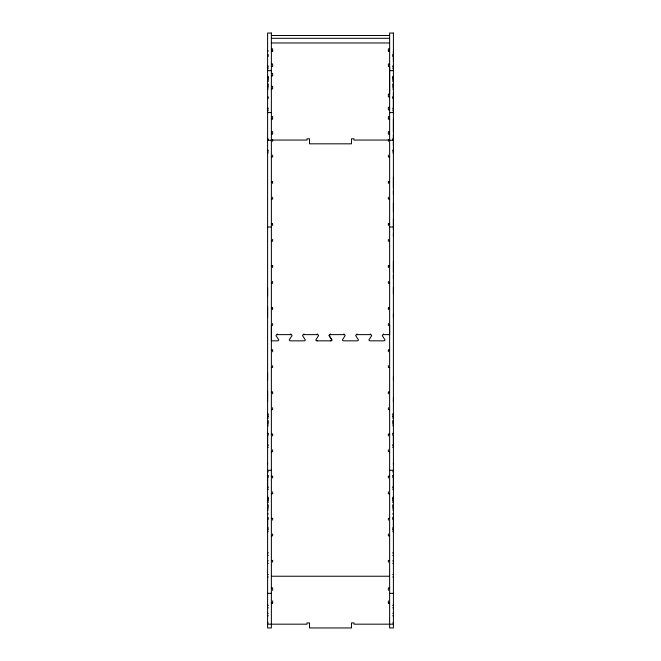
<?xml version="1.0" encoding="UTF-8"?>
<svg xmlns="http://www.w3.org/2000/svg" width="661" height="661" viewBox="0 0 661 661"><rect width="100%" height="100%" fill="white"/><g stroke="black" fill="none" stroke-linecap="round" stroke-linejoin="round"><path stroke-width="0.99" d="M267.598 517.414L267.598 527.932L268.358 527.932M267.598 485.843L267.598 475.325M267.598 464.096L267.598 463.163M267.598 443.754L267.598 433.236M267.598 401.665L267.598 391.147M267.598 379.918L267.598 378.984M267.598 378.513L267.598 373.258M267.598 317.487L267.598 306.968M267.598 295.74L267.598 288.022M393.402 530.742L393.402 516.712M393.402 488.653L393.402 474.623M393.402 464.096L393.402 463.163M393.402 446.563L393.402 432.534M393.402 401.665L393.402 398.162M393.402 379.918L393.402 378.984M393.402 378.513L393.402 376.762M393.402 317.487L393.402 313.983M393.402 293.641L393.402 287.328M393.402 278.207L393.402 275.397M393.402 271.894L393.402 261.368M393.402 236.117L393.402 233.308M393.402 229.805L393.402 219.278M393.402 211.561L393.402 203.15M393.402 194.028L393.402 191.227M393.402 187.716L393.402 177.198M393.402 151.939L393.402 149.138M393.402 145.627L393.402 135.108M393.402 131.663L393.402 118.972M393.402 107.049L393.402 93.019M393.402 67.199L393.402 64.96M393.402 61.448L393.402 50.93M271.374 35.496L389.626 35.496M271.374 38.297L389.626 38.297M271.374 42.973L389.626 42.973M271.374 48.848L272.629 48.848L272.629 51.492M389.626 48.848L388.371 48.848L388.371 51.492M271.374 50.649L272.629 50.649M388.371 50.649L389.626 50.649M267.598 50.93L268.358 50.93M271.374 50.93L272.629 50.93M271.374 51.36L272.629 51.36M388.371 51.36L389.626 51.36M267.598 54.665L268.226 54.665M392.774 54.665L393.402 54.665M267.598 55.417L268.226 55.417M392.774 55.417L393.402 55.417M267.598 56.35L268.226 56.35M392.774 56.35L393.402 56.35M271.374 63.943L272.629 63.943L272.629 66.455L271.374 66.455M389.626 63.943L388.371 63.943L388.371 66.455L389.626 66.455L389.626 94.341L388.371 94.341M267.598 66.075L268.226 66.075M392.774 66.075L393.402 66.075M267.598 67.009L268.226 67.009M392.774 67.009L393.402 67.009M267.598 68.694L268.226 68.694M392.774 68.694L393.402 68.694M267.598 70.661L271.374 70.661M389.626 70.661L393.402 70.661M271.374 73.379L272.629 73.379L272.629 75.891L271.374 75.891M267.598 76.412L268.226 76.412M392.774 76.412L393.402 76.412M267.598 77.163L268.226 77.163M392.774 77.163L393.402 77.163M267.598 77.725L268.226 77.725M392.774 77.725L393.402 77.725M267.598 78.097L268.226 78.097M392.774 78.097L393.402 78.097M267.598 78.849L268.226 78.849M392.774 78.849L393.402 78.849M267.598 79.783L268.226 79.783M392.774 79.783L393.402 79.783M267.598 80.245L268.226 80.245M392.774 80.245L393.402 80.245M267.598 81.46L268.226 81.46M392.774 81.46L393.402 81.46M267.598 83.988L268.226 83.988M392.774 83.988L393.402 83.988M267.598 84.74L268.226 84.74M392.774 84.74L393.402 84.74M267.598 85.674L268.226 85.674M392.774 85.674L393.402 85.674M271.374 86.376L272.629 86.376L272.629 88.896L271.374 88.896M267.598 86.417L268.226 86.417M392.774 86.417L393.402 86.417M267.598 87.359L268.226 87.359M392.774 87.359L393.402 87.359M267.598 89.037L268.226 89.037M392.774 89.037L393.402 89.037M267.598 96.754L268.226 96.754M392.774 96.754L393.402 96.754M389.626 96.861L388.371 96.861L388.371 94.135M267.598 97.506L268.226 97.506M392.774 97.506L393.402 97.506M267.598 98.439L268.226 98.439M392.774 98.439L393.402 98.439M389.626 107.346L388.371 107.346L388.371 109.858L389.626 109.858M267.598 108.164L268.226 108.164M392.774 108.164L393.402 108.164M267.598 109.098L268.226 109.098M392.774 109.098L393.402 109.098M267.598 110.784L268.226 110.784M392.774 110.784L393.402 110.784M267.598 112.593L271.374 112.593M389.626 112.593L393.402 112.593M271.374 116.567L272.629 116.567L272.629 119.087L271.374 119.087M389.626 116.567L388.371 116.567L388.371 119.087L389.626 119.087M271.374 118.691L272.629 118.691M388.371 118.691L389.626 118.691M271.374 131.663L272.629 131.663L272.629 134.183L271.374 134.183M389.626 131.663L388.371 131.663L388.371 134.183L389.626 134.183M267.598 138.843L268.226 138.843M392.774 138.843L393.402 138.843M267.598 139.595L268.226 139.595M392.774 139.595L393.402 139.595M271.374 140.049L307.018 140.049L307.018 138.793L309.53 138.793L309.53 143.825L351.47 143.825L351.47 138.793L353.982 138.793L353.982 140.049L389.626 140.049M267.598 140.264L271.374 140.264M389.626 140.264L393.402 140.264M267.598 140.529L268.226 140.529M392.774 140.529L393.402 140.529M267.598 150.254L268.226 150.254M392.774 150.254L393.402 150.254M267.598 151.187L268.226 151.187M392.774 151.187L393.402 151.187M267.598 152.873L268.226 152.873M392.774 152.873L393.402 152.873M271.374 157.021L272.629 157.021L272.629 155.153M389.626 157.021L388.371 157.021L388.371 155.153M271.374 181.717L272.629 181.717M388.371 181.717L389.626 181.717M271.374 199.11L272.629 199.11L272.629 197.242M389.626 199.11L388.371 199.11L388.371 197.242M271.374 223.806L272.629 223.806M388.371 223.806L389.626 223.806M267.598 227.004L271.374 227.004M389.626 227.004L393.402 227.004M271.374 241.199L272.629 241.199L272.629 239.332M389.626 241.199L388.371 241.199L388.371 239.332M271.374 265.896L272.629 265.896M388.371 265.896L389.626 265.896M271.374 283.288L272.629 283.288L272.629 281.421M389.626 283.288L388.371 283.288L388.371 281.421M271.374 307.985L272.629 307.985M388.371 307.985L389.626 307.985M272.629 323.51L272.629 325.377L271.374 325.377L271.374 340.836L277.463 340.836A1.256 0.843 0 0 0 278.62 339.663L276.133 335.796A1.256 0.843 0 0 1 277.29 334.623L290.749 334.623A1.256 0.843 0 0 1 291.898 335.796L289.411 339.663A1.256 0.843 0 0 0 290.576 340.836L304.027 340.836A1.256 0.843 0 0 0 305.184 339.663L302.688 335.796A1.256 0.843 0 0 1 303.845 334.623L303.853 333.921M303.845 334.623L317.313 334.623A1.256 0.843 0 0 1 318.453 335.796L315.966 339.663A1.256 0.843 0 0 0 317.14 340.836M343.877 334.623L330.409 334.623A1.256 0.843 0 0 0 329.252 335.796L331.739 339.663A1.256 0.843 0 0 1 330.591 340.836L317.123 340.836M343.86 333.921L343.86 334.623A1.256 0.843 0 0 1 345.017 335.796L342.53 339.663A1.256 0.843 0 0 0 343.703 340.836L357.155 340.836A1.256 0.843 0 0 0 358.303 339.663L355.816 335.796A1.256 0.843 0 0 1 356.981 334.623L370.433 334.623A1.256 0.843 0 0 1 371.581 335.796L369.102 339.663A1.256 0.843 0 0 0 370.259 340.836L383.711 340.836A1.256 0.843 0 0 0 384.867 339.663L382.38 335.796A1.256 0.843 0 0 1 383.537 334.623L383.537 333.921M383.537 334.623L389.626 334.623L389.626 325.377L388.371 325.377L388.371 323.51M271.374 350.082L272.629 350.082M388.371 350.082L389.626 350.082M271.374 367.475L272.629 367.475L272.629 365.607M389.626 367.475L388.371 367.475L388.371 365.607M271.374 392.171L272.629 392.171M388.371 392.171L389.626 392.171M271.374 409.564L272.629 409.564L272.629 407.697M389.626 409.564L388.371 409.564L388.371 407.697M267.598 413.869L268.226 413.869M392.774 413.869L393.402 413.869M267.598 414.43L268.226 414.43M392.774 414.43L393.402 414.43M267.598 415.554L268.226 415.554M392.774 415.554L393.402 415.554M267.598 416.488L268.226 416.488M392.774 416.488L393.402 416.488M267.598 416.959L268.226 416.959M392.774 416.959L393.402 416.959M267.598 418.173L268.226 418.173M392.774 418.173L393.402 418.173M267.598 420.702L268.226 420.702M392.774 420.702L393.402 420.702M267.598 421.445L268.226 421.445M392.774 421.445L393.402 421.445M267.598 422.379L268.226 422.379M392.774 422.379L393.402 422.379M267.598 423.131L268.226 423.131M392.774 423.131L393.402 423.131M267.598 424.065L268.226 424.065M392.774 424.065L393.402 424.065M267.598 425.75L268.226 425.75M392.774 425.75L393.402 425.75M267.598 433.467L268.226 433.467M392.774 433.467L393.402 433.467M267.598 434.211L268.226 434.211M392.774 434.211L393.402 434.211M271.374 434.252L272.629 434.252M388.371 434.252L389.626 434.252M267.598 435.153L268.226 435.153M392.774 435.153L393.402 435.153M267.598 444.878L268.226 444.878M392.774 444.878L393.402 444.878M267.598 445.811L268.226 445.811M392.774 445.811L393.402 445.811M267.598 447.497L268.226 447.497M392.774 447.497L393.402 447.497M271.374 451.653L272.629 451.653L272.629 449.786M389.626 451.653L388.371 451.653L388.371 449.786M267.598 470.277L271.374 470.277M389.626 470.277L393.402 470.277M267.598 471.814L268.358 471.814M392.642 471.814L393.402 471.814M267.598 475.556L268.226 475.556M392.774 475.556L393.402 475.556M267.598 476.3L268.226 476.3M271.374 476.341L272.629 476.341M388.371 476.341L389.626 476.341M392.774 476.3L393.402 476.3M267.598 477.242L268.226 477.242M392.774 477.242L393.402 477.242M267.598 486.967L268.226 486.967M392.774 486.967L393.402 486.967M267.598 487.901L268.226 487.901M392.774 487.901L393.402 487.901M267.598 489.586L268.226 489.586M392.774 489.586L393.402 489.586M271.374 493.742L272.629 493.742L272.629 491.875M389.626 493.742L388.371 493.742L388.371 491.875M267.598 497.303L268.226 497.303M392.774 497.303L393.402 497.303M267.598 498.047L268.226 498.047M392.774 498.047L393.402 498.047M267.598 498.609L268.226 498.609M392.774 498.609L393.402 498.609M267.598 498.981L268.226 498.981M392.774 498.981L393.402 498.981M267.598 499.733L268.226 499.733M392.774 499.733L393.402 499.733M267.598 500.666L268.226 500.666M392.774 500.666L393.402 500.666M267.598 501.137L268.226 501.137M392.774 501.137L393.402 501.137M267.598 502.352L268.226 502.352M392.774 502.352L393.402 502.352M267.598 504.88L268.226 504.88M392.774 504.88L393.402 504.88M267.598 505.624L268.226 505.624M392.774 505.624L393.402 505.624M267.598 506.557L268.226 506.557M392.774 506.557L393.402 506.557M267.598 507.309L268.226 507.309M392.774 507.309L393.402 507.309M267.598 508.243L268.226 508.243M392.774 508.243L393.402 508.243M267.598 509.928L268.226 509.928M392.774 509.928L393.402 509.928M267.598 513.903L268.358 513.903M392.642 513.903L393.402 513.903M267.598 517.646L268.226 517.646M392.774 517.646L393.402 517.646M267.598 518.389L268.226 518.389M271.374 518.431L272.629 518.431M388.371 518.431L389.626 518.431M392.774 518.389L393.402 518.389M267.598 519.323L268.226 519.323M392.774 519.323L393.402 519.323M392.642 527.932L393.402 527.932M267.598 529.056L268.226 529.056M392.774 529.056L393.402 529.056M267.598 529.99L268.226 529.99M392.774 529.99L393.402 529.99M267.598 531.675L268.226 531.675M392.774 531.675L393.402 531.675M271.374 535.831L272.629 535.831L272.629 533.964M389.626 535.831L388.371 535.831L388.371 533.964M267.598 552.885L268.358 552.885M392.642 552.885L393.402 552.885M267.598 555.405L268.226 555.405M392.774 555.405L393.402 555.405M271.374 560.52L272.629 560.52M388.371 560.52L389.626 560.52M267.598 560.858L268.226 560.858M392.774 560.858L393.402 560.858M267.598 563.37L268.226 563.37M392.774 563.37L393.402 563.37M267.598 574.483L268.226 574.483M392.774 574.483L393.402 574.483M271.721 576.235L389.279 576.235M267.598 577.003L268.226 577.003M392.774 577.003L393.402 577.003M271.374 587.877L272.629 587.877L272.629 590.389M389.626 587.877L388.371 587.877L388.371 590.389M267.598 593.347L271.374 593.347M389.626 593.347L393.402 593.347M271.374 602.791L272.629 602.791M388.371 602.791L389.626 602.791M271.374 603.394L272.629 603.394L272.629 600.874M389.626 603.394L388.371 603.394L388.371 600.874M267.598 605.302L268.358 605.302M392.642 605.302L393.402 605.302M267.598 607.823L268.226 607.823M392.774 607.823L393.402 607.823M267.598 613.276L268.226 613.276M392.774 613.276L393.402 613.276M267.598 615.788L268.226 615.788M392.774 615.788L393.402 615.788M267.598 622.918L268.226 622.918M392.774 622.918L393.402 622.918M267.598 624.174L307.018 624.174L307.018 622.918L309.53 622.918L309.53 627.95L351.47 627.95L351.47 622.918L353.982 622.918L353.982 624.174L393.402 624.174M388.371 139.438L388.371 141.314M388.371 181.527L388.371 183.403M388.371 223.616L388.371 225.484M388.371 265.705L388.371 267.573M388.371 307.795L388.371 309.662M388.371 349.892L388.371 351.759M388.371 391.981L388.371 393.849M388.371 434.07L388.371 435.938M388.371 476.16L388.371 478.027M388.371 518.249L388.371 520.116M388.371 560.338L388.371 562.205M370.424 333.921L370.424 334.623M356.981 333.921L356.981 334.623M330.417 333.921L330.417 334.623A1.256 0.843 0 0 0 329.261 335.796L331.748 339.663A1.256 0.843 0 0 1 330.583 340.836M317.297 333.921L317.297 334.623M290.741 333.921L290.741 334.623M277.29 333.921L277.29 334.623M272.629 139.438L272.629 141.314M272.629 181.527L272.629 183.403M272.629 223.616L272.629 225.484M272.629 265.705L272.629 267.573M272.629 307.795L272.629 309.662M272.629 349.892L272.629 351.759M272.629 391.981L272.629 393.849M272.629 434.07L272.629 435.938M272.629 476.16L272.629 478.027M272.629 518.249L272.629 520.116M272.629 560.338L272.629 562.205M271.374 33.05L267.598 33.05L267.598 627.95L271.374 627.95L271.374 33.05M393.402 33.05L389.626 33.05L389.626 627.95L393.402 627.95L393.402 33.05"/></g></svg>
